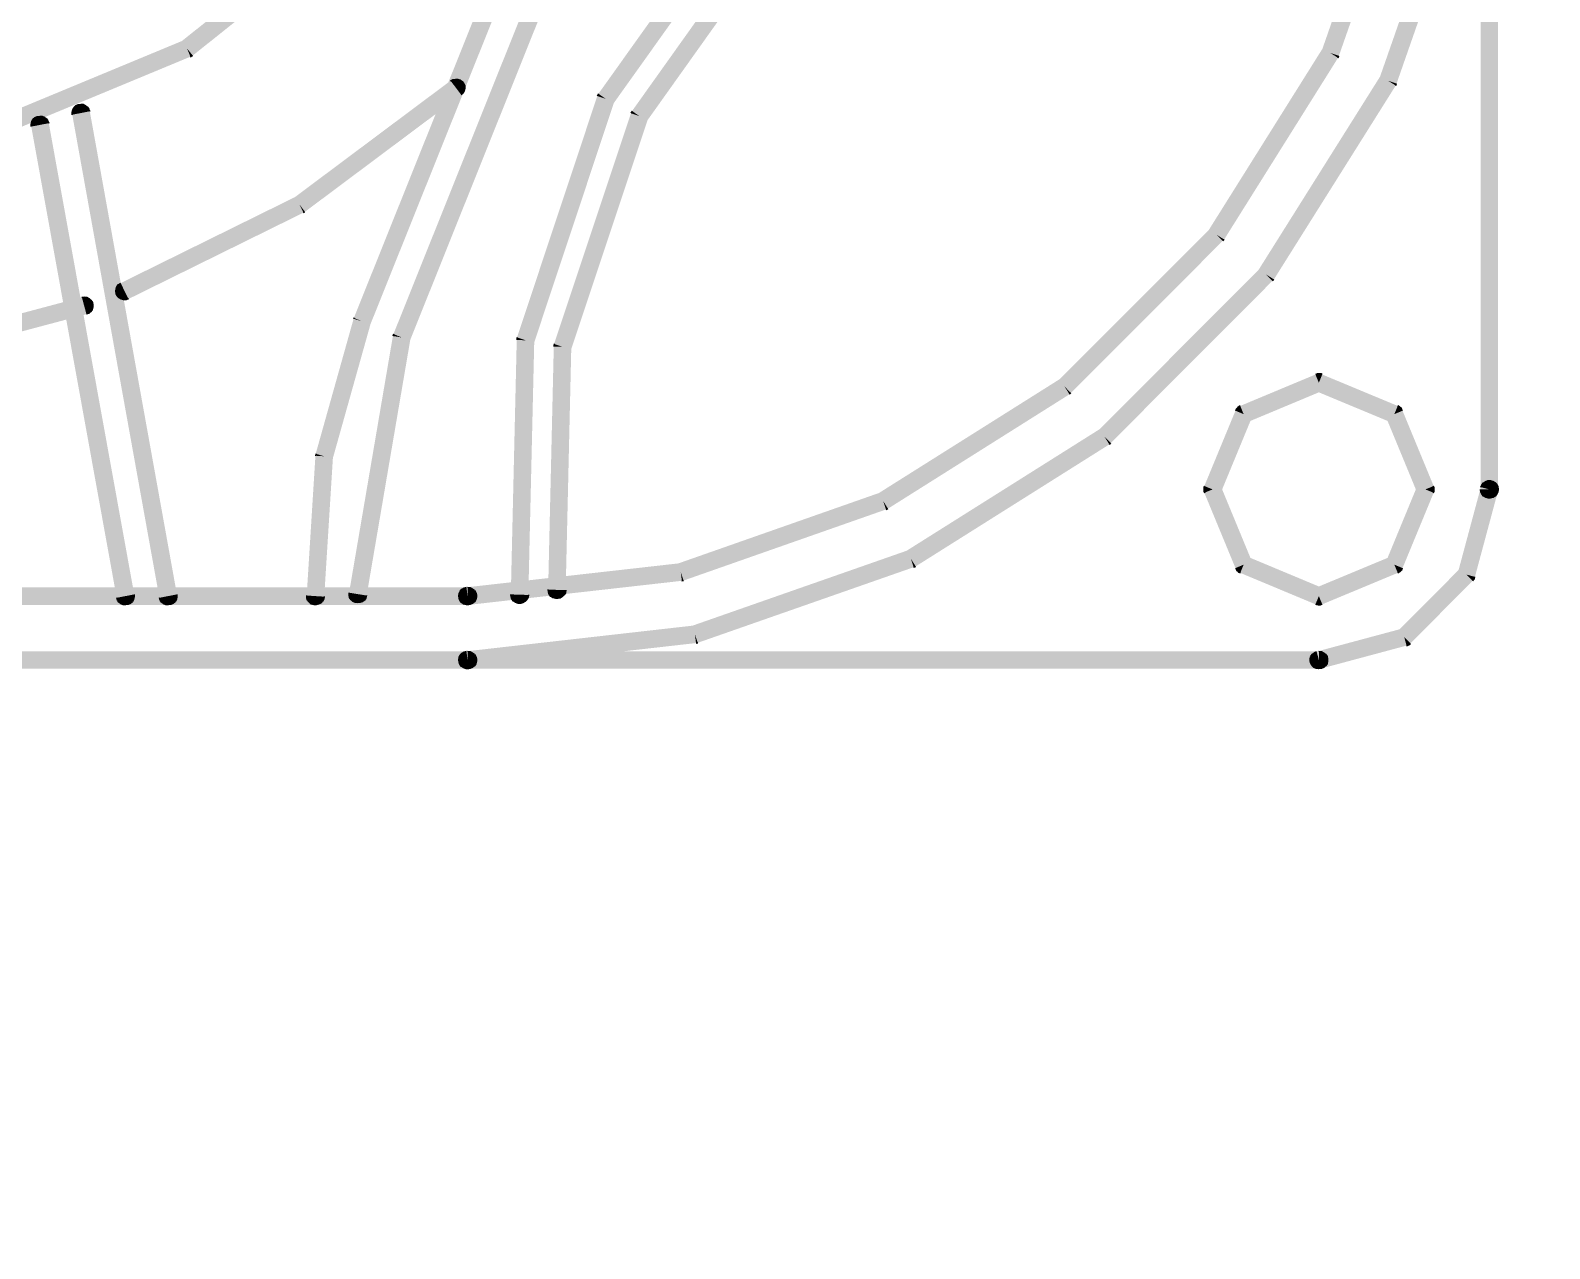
# Model space of a CAD drawing. Header units: millimetres. Extents: x -27384 to -11847, y 105622 to 113060.
# Drawn here: x -20699.9 to -20628.7, y 111300.1 to 111357.2 of the extents above; entities that cross this region are included whole.
import ezdxf

# ---------------------------------------------------------------- set-up
doc = ezdxf.new("R2010")
doc.units = ezdxf.units.MM
doc.linetypes.add('DASHDOT', pattern=[25.4, 12.7, -6.35, 0, -6.35])
doc.linetypes.add('HIDDEN', pattern=[9.524999999999999, 6.35, -3.175])
doc.layers.get('0').update_dxf_attribs({"color": 1, "linetype": 'DASHDOT'})
for name, color, linetype in [('01粗实线', 7, 'Continuous'), ('1', 4, 'Continuous'), ('3', 6, 'HIDDEN')]:
    doc.layers.add(name, color=color, linetype=linetype)

# ---------------------------------------------------------------- blocks, each defined once
blk = doc.blocks.new('G$CBD4B754B')
at = {"transparency": 33554559}
for points in [[(82.19013546431597, 94.02956349017586), (81.77927816365263, 94.02956349017586), (81.3684208629893, 94.02956349017586), (81.3684208629893, -125.9094535041359), (81.77927816365263, -125.9094535041359), (82.19013546431597, -125.9094535041359)], [(47.32878364822318, -73.2574679131958), (46.94429152193334, -73.09854450099647), (46.55979939564713, -72.93888872284242), (28.54579400457442, -117.8666105881402), (28.93028613086062, -118.0262663662943), (29.31404589119484, -118.1851897784936)], [(49.18386661182012, -73.98763677016632), (48.80010685148591, -73.82871335796699), (48.41561472519606, -73.66905757981294), (30.40160933412699, -118.6231446194843), (30.78536909445756, -118.7820680316836), (31.16986122074741, -118.9417238098376)], [(73.93197695759955, -105.3109286584513), (74.3296516710725, -105.4434868962771), (74.72732638454909, -105.5760451341021), (78.05446491736438, -96.05968191697775), (77.6567902038878, -95.92712367915283), (77.2591154904112, -95.7945654413279)], [(76.63587206284865, -106.6116105942383), (77.03354677632524, -106.7441688320632), (77.43122148979819, -106.8767270698891), (80.97074614951634, -96.73712042520037), (80.57307143603975, -96.60382982142073), (80.17539672256316, -96.4712715835949)], [(20.45974149724134, -104.8993389918342), (20.72485797289119, -105.2311007693743), (20.98997444854467, -105.5628625469144), (29.92410673157428, -98.43547707446214), (29.65899025592444, -98.10371529692202), (29.39387378027095, -97.7719535193819)], [(47.62026529824652, -98.13008047129642), (47.27532093352056, -97.89132917002007), (46.93110893474659, -97.65257786874372), (40.01171539346979, -107.3549620383956), (40.35592739224012, -107.5937133396719), (40.70087175696608, -107.8324646409483)], [(48.89238496179678, -99.35166688396112), (48.54817296302281, -99.11291558268476), (48.20322859829685, -98.8734319154537), (41.58849929422649, -108.1642264184884), (41.93344365895609, -108.4029777197647), (42.27838802368206, -108.6424613869949)], [(10.01473824938876, -109.226157052999), (10.17366166158899, -109.6113815452418), (10.33258507378559, -109.9958736715298), (20.88378138509142, -105.6163252616179), (20.72485797289119, -105.2311007693743), (20.56593456069459, -104.8466086430863)], [(68.62964744459532, -113.7389960666906), (68.98777439650803, -113.9645647807802), (69.34590134842074, -114.1901334948689), (74.68777862298884, -105.6690556103658), (74.3296516710725, -105.4434868962771), (73.97152471915979, -105.2179181821875)], [(25.74888842305882, -112.2259280040025), (26.00082231152192, -112.5576897815426), (26.25202383403303, -112.8894515590828), (33.58227467597317, -107.4076923871435), (33.3310731534657, -107.0759306096033), (33.0791392650026, -106.7441688320632)], [(33.3310731534657, -107.0759306096033), (33.0791392650026, -106.7441688320632), (33.18459996249658, -106.6782558961286), (33.30397561313657, -106.6643409429862), (33.42335126377293, -106.6643409429862), (33.52954432722618, -106.7046210705021), (33.62255480348904, -106.7844489595791), (33.70165032660952, -106.8767270698891), (33.7419304541254, -106.9829201333396), (33.7419304541254, -107.1022957839778), (33.71483291379991, -107.2224038005706), (33.66210256504928, -107.3285968640221), (33.58227467597317, -107.4076923871435)], [(70.96296537669696, -115.610191081294), (71.32035996265768, -115.8357597953827), (71.67848691457039, -116.0613285094723), (77.39167372823795, -106.9697375461528), (77.03354677632524, -106.7441688320632), (76.67615219036452, -106.5186001179745)], [(40.75360210571671, -107.7262715774968), (40.35592739224012, -107.5937133396719), (39.95825267876353, -107.461155101847), (36.19389167091504, -118.7820680316836), (36.59156638438799, -118.9153586354632), (36.98924109786458, -119.0479168732882)], [(40.35592739224012, -107.5937133396719), (40.01171539346979, -107.3549620383956), (39.98461785314066, -107.4076923871435), (39.95825267876353, -107.461155101847)], [(15.75429023742981, -108.2572368947522), (15.34343293676648, -108.3370647838292), (15.34343293676648, -108.217689133191), (15.36979811113997, -108.0983134825528), (15.42252845988696, -107.9921204191023), (15.51553893615346, -107.9122925300253), (15.62173199960307, -107.8588298153218), (15.74110765024307, -107.845647228135), (15.86048330087942, -107.845647228135), (15.96594399837704, -107.8991099428376), (16.0589544746399, -107.9789378319147), (16.12559977652927, -108.0712159422246), (16.16514753808951, -108.1774090056751)], [(19.42564076901544, -130.9935379625995), (19.83649806967878, -130.9137100735225), (20.24735537034212, -130.8338821844454), (16.16514753808951, -108.1774090056751), (15.75429023742981, -108.2572368947522), (15.34343293676648, -108.3370647838292)], [(41.93344365895609, -108.4029777197647), (41.58849929422649, -108.1642264184884), (41.562134119853, -108.217689133191), (41.5357689454795, -108.2704194819389)], [(13.83182960598788, -108.8145673863819), (13.42097230532454, -108.8943952754589), (13.42097230532454, -108.7750196248207), (13.44733747969804, -108.6556439741826), (13.50080019440065, -108.5494509107311), (13.59381067066715, -108.4696230216541), (13.69927136816113, -108.4168926729062), (13.81864701880113, -108.4029777197647), (13.93802266943749, -108.4029777197647), (14.04421573289073, -108.4564404344674), (14.1372262091536, -108.5362683235444), (14.20313914508733, -108.6292787998082), (14.24268690665122, -108.7354718632596)], [(17.42408461445302, -130.9935379625995), (17.83494191511636, -130.9137100735225), (18.24579921577606, -130.8338821844454), (14.24268690665122, -108.7354718632596), (13.83182960598788, -108.8145673863819), (13.42097230532454, -108.8943952754589)], [(42.33111837242905, -108.5362683235444), (41.93344365895609, -108.4029777197647), (41.5357689454795, -108.2704194819389), (37.93033134982761, -119.0874646348493), (38.3280060633042, -119.2207552386299), (38.72568077677715, -119.3533134764548)], [(17.61010556697875, -116.2341668748131), (17.79539415355248, -116.6054764139144), (17.98068274012621, -116.9775183189704), (26.18611089809565, -112.9289993206439), (26.00082231152192, -112.5576897815426), (25.81480135899619, -112.1856478764867)], [(61.57769566548814, -120.7997362372535), (61.86990968146711, -121.0919502532324), (62.16139133149409, -121.3841642692114), (69.27925604653137, -114.2567787967591), (68.98777439650803, -113.9645647807802), (68.69629274648469, -113.6723507648012)], [(63.44669358222745, -123.1491662203634), (63.73890759820642, -123.4413802363424), (64.03038924822977, -123.7328618863667), (71.61257397863665, -116.1279738113617), (71.32035996265768, -115.8357597953827), (71.02887831263433, -115.5442781453585)], [(17.79539415355248, -116.6054764139144), (17.98068274012621, -116.9775183189704), (17.86203945544185, -117.0170660805315), (17.74266380480549, -117.0170660805315), (17.63647074135588, -116.9907009061571), (17.53027767790263, -116.9240556042678), (17.45044978882652, -116.8449600811455), (17.39771944007953, -116.738767017694), (17.38453685289278, -116.6186590011012), (17.39771944007953, -116.499283350463), (17.43726720163977, -116.3930902870125), (17.51709509071588, -116.3008121767034), (17.61010556697875, -116.2341668748131)], [(9.563600821209548, -118.556499317594), (9.669793884662795, -118.9549063970244), (9.775986948112404, -119.3533134764548), (16.00622412589291, -117.6937722227985), (15.90003106243967, -117.2960975093238), (15.79383799899006, -116.8976904298934)], [(15.90003106243967, -117.2960975093238), (15.79383799899006, -116.8976904298934), (15.91321364962641, -116.8845078427066), (16.03258930026641, -116.8976904298934), (16.13878236371602, -116.951153144596), (16.21787788684014, -117.0302486677183), (16.28452318872951, -117.1364417311697), (16.310888363103, -117.2426347946202), (16.310888363103, -117.3620104452584), (16.27134060154276, -117.4813860958966), (16.20469529965339, -117.5743965721613), (16.1116848233869, -117.6542244612383), (16.00622412589291, -117.6937722227985)], [(29.32796084433721, -118.1456420169325), (28.93028613086062, -118.0262663662943), (28.53261141738767, -117.9061583497014), (26.75589161095922, -124.2374620292485), (27.15356632443218, -124.3568376798867), (27.55124103790877, -124.4762133305239)], [(31.19695876107653, -118.8487133335739), (30.78536909445756, -118.7820680316836), (30.37451179379786, -118.716155095748), (28.32022529048481, -130.7540542953684), (28.73108259114815, -130.8206995972587), (29.14193989180785, -130.887344899148)], [(37.00242368505133, -118.9285412226509), (36.59156638438799, -118.9153586354632), (36.18070908372829, -118.9021760482765), (35.90241002088806, -130.8338821844454), (36.31326732155139, -130.8470647716322), (36.72412462221473, -130.8602473588198)], [(36.59156638438799, -118.9153586354632), (36.19389167091504, -118.7820680316836), (36.18070908372829, -118.8355307463862), (36.18070908372829, -118.9021760482765)], [(38.7388633639639, -119.2339378258166), (38.3280060633042, -119.2207552386299), (37.91714876264086, -119.2068402854875), (37.65203228699102, -130.6083134703567), (38.06288958765072, -130.6214960575435), (38.47374688831405, -130.6346786447302)], [(38.3280060633042, -119.2207552386299), (37.93033134982761, -119.0874646348493), (37.91714876264086, -119.1409273495528), (37.91714876264086, -119.2068402854875)], [(53.13424857219798, -126.0954744566643), (53.35981728628758, -126.4543337745336), (53.58465363442156, -126.8124607264472), (62.09474602960108, -121.450077205147), (61.86990968146711, -121.0919502532324), (61.6443409673775, -120.7338233013179)], [(73.94515954478629, -121.2911537929476), (73.78623613258605, -120.9059293007049), (73.62731272038582, -120.521437174416), (70.10097064785805, -121.994225109589), (70.25989406005465, -122.3794496018318), (70.41954983821051, -122.7639417281207)], [(73.78623613258605, -120.9059293007049), (73.94515954478629, -120.521437174416), (73.89242919603566, -120.4943396340877), (73.8257838941463, -120.4943396340877), (73.7730535453993, -120.4943396340877), (73.70640824350994, -120.4943396340877), (73.62731272038582, -120.521437174416)], [(77.16610501414834, -122.7639417281207), (77.32502842634858, -122.3794496018318), (77.48468420450081, -121.994225109589), (73.94515954478629, -120.521437174416), (73.78623613258605, -120.9059293007049), (73.62731272038582, -121.2911537929476)], [(70.64438618634449, -122.5383730140311), (70.25989406005465, -122.3794496018318), (69.87613429972407, -122.2197938236777), (68.41799368364809, -125.7505300919365), (68.8024858099343, -125.9094535041359), (69.18624557026851, -126.0691092822899)], [(70.25989406005465, -122.3794496018318), (70.10097064785805, -121.994225109589), (70.04824029910742, -122.0205902839634), (69.9947775844048, -122.0608704114793), (69.95522982284456, -122.1004181730405), (69.91568206128431, -122.1406983005563), (69.87613429972407, -122.2197938236777)], [(78.39867691613472, -126.0691092822899), (78.78316904242456, -125.9094535041359), (79.16766116871077, -125.7505300919365), (77.70952055263479, -122.2197938236777), (77.32502842634858, -122.3794496018318), (76.94126866601437, -122.5383730140311)], [(77.32502842634858, -122.3794496018318), (77.70952055263479, -122.2197938236777), (77.68315537826129, -122.1670634749298), (77.6567902038878, -122.1136007602272), (77.6040598551408, -122.074052998666), (77.56377972762493, -122.0345052371049), (77.48468420450081, -121.994225109589)], [(54.43346577607372, -128.8030313916888), (54.65830212421133, -129.1618907095572), (54.8838708382973, -129.5200176614717), (63.9637439463404, -123.7995071882569), (63.73890759820642, -123.4413802363424), (63.51333888411682, -123.0825209184732)], [(27.56442362509551, -124.3832028542602), (27.15356632443218, -124.3568376798867), (26.74270902376884, -124.3304725055123), (26.33185172310914, -130.887344899148), (26.74270902376884, -130.9137100735225), (27.15356632443218, -130.9400752478969)], [(43.73652863975803, -129.3874594236468), (43.86908687758478, -129.7851341371224), (44.00164511540788, -130.1835412165519), (53.49237552411432, -126.8520084880083), (53.35981728628758, -126.4543337745336), (53.22725904846084, -126.0559266951032)], [(68.8024858099343, -125.9094535041359), (68.41799368364809, -125.7505300919365), (68.39089614331897, -125.8032604406853), (68.39089614331897, -125.8699057425747), (68.39089614331897, -125.9233684572782), (68.39089614331897, -125.9892813932129), (68.41799368364809, -126.0691092822899)], [(69.18624557026851, -125.7505300919365), (68.8024858099343, -125.9094535041359), (68.41799368364809, -126.0691092822899), (69.87613429972407, -129.5998455505487), (70.25989406005465, -129.4401897723947), (70.64438618634449, -129.2812663601953)], [(76.94126866601437, -129.2812663601953), (77.32502842634858, -129.4401897723947), (77.70952055263479, -129.5998455505487), (79.16766116871077, -126.0691092822899), (78.78316904242456, -125.9094535041359), (78.39867691613472, -125.7505300919365)], [(78.78316904242456, -125.9094535041359), (79.16766116871077, -126.0691092822899), (79.1940263430879, -126.0156465675873), (79.1940263430879, -125.9497336316517), (79.1940263430879, -125.8962709169491), (79.1940263430879, -125.8303579810135), (79.16766116871077, -125.7505300919365)], [(80.3079549603899, -129.7983167243092), (80.7056296738665, -129.9045097877597), (81.10330438733945, -130.0107028512111), (82.17695287712922, -126.0156465675873), (81.77927816365263, -125.9094535041359), (81.38160345017968, -125.8032604406853)], [(81.77927816365263, -125.9094535041359), (82.19013546431597, -125.9094535041359), (82.17695287712922, -126.0295615207287), (82.1234901624266, -126.1357545841802), (82.05757722648923, -126.2280326944892), (81.95138416303962, -126.2946779963795), (81.83200851239963, -126.321043170753), (81.72581544895002, -126.321043170753), (81.60717216426565, -126.2946779963795), (81.50097910081604, -126.2280326944892), (81.43433379892667, -126.1357545841802), (81.38160345017968, -126.0295615207287), (81.3684208629893, -125.9094535041359)], [(81.77927816365263, -125.9094535041359), (81.38160345017968, -125.8032604406853), (81.42115121173993, -125.6970673772339), (81.50097910081604, -125.6047892669249), (81.59325721112691, -125.5381439650346), (81.71263286176327, -125.4985962034734), (81.83200851239963, -125.4985962034734), (81.93820157585287, -125.5249613778478), (82.04439463930248, -125.5916066797381), (82.1234901624266, -125.6707022028595), (82.17695287712922, -125.7768952663109), (82.19013546431597, -125.8962709169491), (82.17695287712922, -126.0156465675873)], [(44.39931982888447, -132.3074024855732), (44.53187806670758, -132.705077199048), (44.66443630453432, -133.1034842784784), (54.79086036203444, -129.5595654230328), (54.65830212421133, -129.1618907095572), (54.52574388638459, -128.7634836301277)], [(33.82102597724952, -130.5021204069053), (33.87448869195214, -130.9137100735225), (33.92721904069913, -131.3252997401396), (43.92181722633177, -130.1967238037387), (43.86908687758478, -129.7851341371224), (43.81562416287852, -129.37427683646)], [(70.25989406005465, -129.4401897723947), (69.87613429972407, -129.5998455505487), (69.90249947409757, -129.6525758992966), (69.92886464847106, -129.7060386140001), (69.98159499721805, -129.7455863755613), (70.02187512473392, -129.7851341371224), (70.10097064785805, -129.8254142646383)], [(70.41954983821051, -129.0556976461066), (70.25989406005465, -129.4401897723947), (70.10097064785805, -129.8254142646383), (73.62731272038582, -131.2982021998105), (73.78623613258605, -130.9137100735225), (73.94515954478629, -130.5284855812797)], [(73.62731272038582, -130.5284855812797), (73.78623613258605, -130.9137100735225), (73.94515954478629, -131.2982021998105), (77.48468420450081, -129.8254142646383), (77.32502842634858, -129.4401897723947), (77.16610501414834, -129.0556976461066)], [(77.32502842634858, -129.4401897723947), (77.48468420450081, -129.8254142646383), (77.53741455325144, -129.7983167243092), (77.59014490199843, -129.758768962748), (77.6304250295143, -129.7192212011869), (77.66997279107454, -129.678941073671), (77.70952055263479, -129.5998455505487)], [(77.49786679168756, -132.5461537868496), (77.78934844171454, -132.8383678028285), (78.08083009173788, -133.1298494528528), (80.99711132388984, -130.1967238037387), (80.7056296738665, -129.9045097877597), (80.41414802383952, -129.6130281377355)], [(80.7056296738665, -129.9045097877597), (80.99711132388984, -130.1967238037387), (81.03665908545008, -130.1571760421784), (81.07693921296595, -130.1037133274749), (81.10330438733945, -130.0107028512111)], [(-33.97994938944976, -130.5021204069053), (-33.97994938944976, -130.9137100735225), (-33.97994938944976, -131.3252997401396), (33.87448869195214, -131.3252997401396), (33.87448869195214, -130.9137100735225), (33.87448869195214, -130.5021204069053)], [(17.83494191511636, -130.9137100735225), (18.24579921577606, -130.8338821844454), (18.24579921577606, -130.9532578350836), (18.21943404140256, -131.0726334857218), (18.16670369265557, -131.1788265491723), (18.07369321638907, -131.2586544382493), (17.96750015293946, -131.3113847869981), (17.84812450230311, -131.3252997401396), (17.72948121761874, -131.3252997401396), (17.62328815416549, -131.271837025437), (17.53027767790263, -131.19200913636), (17.46436474196889, -131.0989986600953), (17.42408461445302, -130.9935379625995)], [(19.83649806967878, -130.9137100735225), (20.24735537034212, -130.8338821844454), (20.24735537034212, -130.9532578350836), (20.22099019596499, -131.0726334857218), (20.168259847218, -131.1788265491723), (20.07524937095513, -131.2586544382493), (19.96905630750189, -131.3113847869981), (19.84968065686553, -131.3252997401396), (19.73103737218116, -131.3252997401396), (19.62484430873155, -131.271837025437), (19.53183383246505, -131.19200913636), (19.46592089653132, -131.0989986600953), (19.42564076901544, -130.9935379625995)], [(26.74270902376884, -130.9137100735225), (27.15356632443218, -130.9400752478969), (27.14038373724543, -131.059450898535), (27.07447080131169, -131.1656439619856), (26.99464291223558, -131.2454718510626), (26.88844984878233, -131.2982021998105), (26.78225678533272, -131.3252997401396), (26.66361350064835, -131.3252997401396), (26.544237850012, -131.2850196126237), (26.4512273737455, -131.2051917235467), (26.37139948466938, -131.1129136132377), (26.33185172310914, -131.0067205497862), (26.33185172310914, -130.887344899148)], [(28.73108259114815, -130.8206995972587), (29.14193989180785, -130.887344899148), (29.10239213024761, -131.0067205497862), (29.03574682835824, -131.0989986600953), (28.94346871805101, -131.1788265491723), (28.83727565459776, -131.2191066766882), (28.7179000039614, -131.2322892638758), (28.59852435332141, -131.2191066766882), (28.4923312898718, -131.1656439619856), (28.41323576674768, -131.0858160729085), (28.34659046485831, -130.979623009458), (28.32022529048481, -130.8734299460066), (28.32022529048481, -130.7540542953684)], [(33.87448869195214, -130.9137100735225), (33.92721904069913, -131.3252997401396), (33.80784339006277, -131.3252997401396), (33.68846773942278, -131.2850196126237), (33.59618962911554, -131.2191066766882), (33.51636174003943, -131.1260962004244), (33.47681397847555, -131.0199031369739), (33.4636313912888, -130.9005274863357), (33.47681397847555, -130.7811518356975), (33.52954432722618, -130.6749587722461), (33.60937221630229, -130.5951308831691), (33.71483291379991, -130.5284855812797), (33.82102597724952, -130.5021204069053)], [(33.87448869195214, -130.9137100735225), (33.87448869195214, -130.5021204069053), (33.99386434258849, -130.5153029940921), (34.09932504008611, -130.5687657087956), (34.19233551634898, -130.6346786447302), (34.25898081824198, -130.7408717081817), (34.28534599261548, -130.8602473588198), (34.28534599261548, -130.9664404222704), (34.25898081824198, -131.0858160729085), (34.19233551634898, -131.19200913636), (34.09932504008611, -131.2586544382493), (33.99386434258849, -131.3113847869981), (33.87448869195214, -131.3252997401396)], [(36.31326732155139, -130.8470647716322), (36.72412462221473, -130.8602473588198), (36.71094203502798, -130.979623009458), (36.65747932032536, -131.0858160729085), (36.57838379720124, -131.1656439619856), (36.47219073375163, -131.2322892638758), (36.36599767030202, -131.2586544382493), (36.24662201966203, -131.2586544382493), (36.12797873497766, -131.2191066766882), (36.0349682587148, -131.1524613747988), (35.95514036963868, -131.059450898535), (35.91559260807844, -130.9532578350836), (35.90241002088806, -130.8338821844454)], [(38.06288958765072, -130.6214960575435), (38.47374688831405, -130.6346786447302), (38.46056430112731, -130.7540542953684), (38.40783395238032, -130.8602473588198), (38.3280060633042, -130.9400752478969), (38.22181299985095, -131.0067205497862), (38.11561993640134, -131.0330857241606), (37.99697665171698, -131.0330857241606), (37.87760100108062, -130.9935379625995), (37.78459052481412, -130.9268926607092), (37.70476263573801, -130.8338821844454), (37.66521487417776, -130.727689120994), (37.65203228699102, -130.6083134703567)], [(73.78623613258605, -130.9137100735225), (73.62731272038582, -131.2982021998105), (73.68004306913645, -131.3113847869981), (73.74668837102581, -131.3252997401396), (73.7994187197728, -131.3252997401396), (73.86533165570654, -131.3252997401396), (73.94515954478629, -131.2982021998105)], [(33.82102597724952, -133.5018913579088), (33.87448869195214, -133.9134810245259), (33.92721904069913, -134.3243383251884), (44.58460841545821, -133.116666865666), (44.53187806670758, -132.705077199048), (44.47841535200496, -132.2942198983865)], [(73.68004306913645, -133.5150739450955), (73.78623613258605, -133.9134810245259), (73.89242919603566, -134.3111557380016), (77.89554150516415, -133.2360425163033), (77.78934844171454, -132.8383678028285), (77.68315537826129, -132.4399607233981)], [(77.78934844171454, -132.8383678028285), (77.89554150516415, -133.2360425163033), (77.94827185391114, -133.2228599291166), (78.00100220266177, -133.1964947547431), (78.08083009173788, -133.1298494528528)], [(-33.97994938944976, -133.5018913579088), (-33.97994938944976, -133.9134810245259), (-33.97994938944976, -134.3243383251884), (33.87448869195214, -134.3243383251884), (33.87448869195214, -133.9134810245259), (33.87448869195214, -133.5018913579088)], [(33.87448869195214, -134.3243383251884), (33.87448869195214, -133.9134810245259), (33.87448869195214, -133.5018913579088), (-0.0465052381332498, -133.5018913579088), (-0.0465052381332498, -133.9134810245259), (-0.0465052381332498, -134.3243383251884)], [(33.87448869195214, -133.9134810245259), (33.92721904069913, -134.3243383251884), (33.80784339006277, -134.3243383251884), (33.68846773942278, -134.2847905636272), (33.59618962911554, -134.2181452617369), (33.51636174003943, -134.1251347854732), (33.47681397847555, -134.0189417220217), (33.4636313912888, -133.8995660713845), (33.47681397847555, -133.7801904207463), (33.52954432722618, -133.6739973572949), (33.60937221630229, -133.5949018341726), (33.71483291379991, -133.5282565322832), (33.82102597724952, -133.5018913579088)], [(33.87448869195214, -133.9134810245259), (33.87448869195214, -133.5018913579088), (33.99386434258849, -133.5150739450955), (34.09932504008611, -133.5678042938443), (34.19233551634898, -133.6344495957337), (34.25898081824198, -133.7406426591851), (34.28534599261548, -133.8600183098233), (34.28534599261548, -133.9662113732738), (34.25898081824198, -134.085587023912), (34.19233551634898, -134.1917800873634), (34.09932504008611, -134.2584253892528), (33.99386434258849, -134.3111557380016), (33.87448869195214, -134.3243383251884)], [(33.87448869195214, -133.9134810245259), (33.87448869195214, -133.5018913579088), (33.99386434258849, -133.5150739450955), (34.09932504008611, -133.5678042938443), (34.19233551634898, -133.6344495957337), (34.25898081824198, -133.7406426591851), (34.28534599261548, -133.8600183098233), (34.28534599261548, -133.9662113732738), (34.25898081824198, -134.085587023912), (34.19233551634898, -134.1917800873634), (34.09932504008611, -134.2584253892528), (33.99386434258849, -134.3111557380016), (33.87448869195214, -134.3243383251884)], [(73.78623613258605, -133.9134810245259), (73.89242919603566, -134.3111557380016), (73.7730535453993, -134.3243383251884), (73.65367789475931, -134.3111557380016), (73.5474848313097, -134.2584253892528), (73.46765694223359, -134.1785975001758), (73.40174400629621, -134.0724044367253), (73.37537883192272, -133.9662113732738), (73.37537883192272, -133.8468357226357), (73.41492659348296, -133.7274600719975), (73.48157189537596, -133.6344495957337), (73.5738500056832, -133.5546217066567), (73.68004306913645, -133.5150739450955)], [(73.78623613258605, -133.9134810245259), (73.78623613258605, -133.5018913579088), (73.90561178322241, -133.5150739450955), (74.01180484667566, -133.5678042938443), (74.1040829569829, -133.6344495957337), (74.1707282588759, -133.7406426591851), (74.19709343324939, -133.8600183098233), (74.19709343324939, -133.9662113732738), (74.1707282588759, -134.085587023912), (74.1040829569829, -134.1917800873634), (74.01180484667566, -134.2584253892528), (73.90561178322241, -134.3111557380016), (73.78623613258605, -134.3243383251884)]]:
    blk.add_hatch(color=7, dxfattribs=at).paths.add_polyline_path(points, flags=16)
blk.add_hatch(color=7, dxfattribs=at).paths.add_polyline_path([(-57.93823016303577, -133.5018913579088), (-57.93823016303577, -133.9134810245259), (-57.92963642417453, -134.3243383251884), (73.78623613258605, -134.3243383251884), (73.78623613258605, -133.9134810245259), (73.78623613258605, -133.5018913579088)], flags=17)
for p, q in [((20.88378138509142, -105.6163252616179), (20.98997444854467, -105.5628625469144)), ((74.68777862298884, -105.6690556103658), (74.72732638454909, -105.5760451341021)), ((77.39167372823795, -106.9697375461528), (77.43122148979819, -106.8767270698891)), ((26.18611089809565, -112.9289993206439), (26.25202383403303, -112.8894515590828)), ((69.27925604653137, -114.2567787967591), (69.34590134842074, -114.1901334948689)), ((71.61257397863665, -116.1279738113617), (71.67848691457039, -116.0613285094723)), ((28.54579400457442, -117.8666105881402), (28.53261141738767, -117.9061583497014)), ((30.40160933412699, -118.6231446194843), (30.37451179379786, -118.716155095748)), ((62.09474602960108, -121.450077205147), (62.16139133149409, -121.3841642692114)), ((63.9637439463404, -123.7995071882569), (64.03038924822977, -123.7328618863667)), ((26.75589161095922, -124.2374620292485), (26.74270902376884, -124.3304725055123)), ((53.49237552411432, -126.8520084880083), (53.58465363442156, -126.8124607264472)), ((54.79086036203444, -129.5595654230328), (54.8838708382973, -129.5200176614717)), ((43.92181722633177, -130.1967238037387), (44.00164511540788, -130.1835412165519)), ((44.58460841545821, -133.116666865666), (44.66443630453432, -133.1034842784784))]:
    blk.add_line(p, q)
for points in [[(33.0791392650026, -106.7441688320632), (33.18459996249658, -106.6782558961286), (33.30397561313657, -106.6643409429862), (33.42335126377293, -106.6643409429862), (33.52954432722618, -106.7046210705021), (33.62255480348904, -106.7844489595791), (33.70165032660952, -106.8767270698891), (33.7419304541254, -106.9829201333396), (33.7419304541254, -107.1022957839778), (33.71483291379991, -107.2224038005706), (33.66210256504928, -107.3285968640221), (33.58227467597317, -107.4076923871435)], [(40.01171539346979, -107.3549620383956), (39.98461785314066, -107.4076923871435), (39.95825267876353, -107.461155101847)], [(15.34343293676648, -108.3370647838292), (15.34343293676648, -108.217689133191), (15.36979811113997, -108.0983134825528), (15.42252845988696, -107.9921204191023), (15.51553893615346, -107.9122925300253), (15.62173199960307, -107.8588298153218), (15.74110765024307, -107.845647228135), (15.86048330087942, -107.845647228135), (15.96594399837704, -107.8991099428376), (16.0589544746399, -107.9789378319147), (16.12559977652927, -108.0712159422246), (16.16514753808951, -108.1774090056751)], [(41.58849929422649, -108.1642264184884), (41.562134119853, -108.217689133191), (41.5357689454795, -108.2704194819389)], [(13.42097230532454, -108.8943952754589), (13.42097230532454, -108.7750196248207), (13.44733747969804, -108.6556439741826), (13.50080019440065, -108.5494509107311), (13.59381067066715, -108.4696230216541), (13.69927136816113, -108.4168926729062), (13.81864701880113, -108.4029777197647), (13.93802266943749, -108.4029777197647), (14.04421573289073, -108.4564404344674), (14.1372262091536, -108.5362683235444), (14.20313914508733, -108.6292787998082), (14.24268690665122, -108.7354718632596)], [(17.98068274012621, -116.9775183189704), (17.86203945544185, -117.0170660805315), (17.74266380480549, -117.0170660805315), (17.63647074135588, -116.9907009061571), (17.53027767790263, -116.9240556042678), (17.45044978882652, -116.8449600811455), (17.39771944007953, -116.738767017694), (17.38453685289278, -116.6186590011012), (17.39771944007953, -116.499283350463), (17.43726720163977, -116.3930902870125), (17.51709509071588, -116.3008121767034), (17.61010556697875, -116.2341668748131)], [(15.79383799899006, -116.8976904298934), (15.91321364962641, -116.8845078427066), (16.03258930026641, -116.8976904298934), (16.13878236371602, -116.951153144596), (16.21787788684014, -117.0302486677183), (16.28452318872951, -117.1364417311697), (16.310888363103, -117.2426347946202), (16.310888363103, -117.3620104452584), (16.27134060154276, -117.4813860958966), (16.20469529965339, -117.5743965721613), (16.1116848233869, -117.6542244612383), (16.00622412589291, -117.6937722227985)], [(36.19389167091504, -118.7820680316836), (36.18070908372829, -118.8355307463862), (36.18070908372829, -118.9021760482765)], [(37.93033134982761, -119.0874646348493), (37.91714876264086, -119.1409273495528), (37.91714876264086, -119.2068402854875)], [(73.94515954478629, -120.521437174416), (73.89242919603566, -120.4943396340877), (73.8257838941463, -120.4943396340877), (73.7730535453993, -120.4943396340877), (73.70640824350994, -120.4943396340877), (73.62731272038582, -120.521437174416)], [(70.10097064785805, -121.994225109589), (70.04824029910742, -122.0205902839634), (69.9947775844048, -122.0608704114793), (69.95522982284456, -122.1004181730405), (69.91568206128431, -122.1406983005563), (69.87613429972407, -122.2197938236777)], [(77.70952055263479, -122.2197938236777), (77.68315537826129, -122.1670634749298), (77.6567902038878, -122.1136007602272), (77.6040598551408, -122.074052998666), (77.56377972762493, -122.0345052371049), (77.48468420450081, -121.994225109589)], [(68.41799368364809, -125.7505300919365), (68.39089614331897, -125.8032604406853), (68.39089614331897, -125.8699057425747), (68.39089614331897, -125.9233684572782), (68.39089614331897, -125.9892813932129), (68.41799368364809, -126.0691092822899)], [(79.16766116871077, -126.0691092822899), (79.1940263430879, -126.0156465675873), (79.1940263430879, -125.9497336316517), (79.1940263430879, -125.8962709169491), (79.1940263430879, -125.8303579810135), (79.16766116871077, -125.7505300919365)], [(82.19013546431597, -125.9094535041359), (82.17695287712922, -126.0295615207287), (82.1234901624266, -126.1357545841802), (82.05757722648923, -126.2280326944892), (81.95138416303962, -126.2946779963795), (81.83200851239963, -126.321043170753), (81.72581544895002, -126.321043170753), (81.60717216426565, -126.2946779963795), (81.50097910081604, -126.2280326944892), (81.43433379892667, -126.1357545841802), (81.38160345017968, -126.0295615207287), (81.3684208629893, -125.9094535041359)], [(81.38160345017968, -125.8032604406853), (81.42115121173993, -125.6970673772339), (81.50097910081604, -125.6047892669249), (81.59325721112691, -125.5381439650346), (81.71263286176327, -125.4985962034734), (81.83200851239963, -125.4985962034734), (81.93820157585287, -125.5249613778478), (82.04439463930248, -125.5916066797381), (82.1234901624266, -125.6707022028595), (82.17695287712922, -125.7768952663109), (82.19013546431597, -125.8962709169491), (82.17695287712922, -126.0156465675873)], [(69.87613429972407, -129.5998455505487), (69.90249947409757, -129.6525758992966), (69.92886464847106, -129.7060386140001), (69.98159499721805, -129.7455863755613), (70.02187512473392, -129.7851341371224), (70.10097064785805, -129.8254142646383)], [(77.48468420450081, -129.8254142646383), (77.53741455325144, -129.7983167243092), (77.59014490199843, -129.758768962748), (77.6304250295143, -129.7192212011869), (77.66997279107454, -129.678941073671), (77.70952055263479, -129.5998455505487)], [(80.99711132388984, -130.1967238037387), (81.03665908545008, -130.1571760421784), (81.07693921296595, -130.1037133274749), (81.10330438733945, -130.0107028512111)], [(18.24579921577606, -130.8338821844454), (18.24579921577606, -130.9532578350836), (18.21943404140256, -131.0726334857218), (18.16670369265557, -131.1788265491723), (18.07369321638907, -131.2586544382493), (17.96750015293946, -131.3113847869981), (17.84812450230311, -131.3252997401396), (17.72948121761874, -131.3252997401396), (17.62328815416549, -131.271837025437), (17.53027767790263, -131.19200913636), (17.46436474196889, -131.0989986600953), (17.42408461445302, -130.9935379625995)], [(20.24735537034212, -130.8338821844454), (20.24735537034212, -130.9532578350836), (20.22099019596499, -131.0726334857218), (20.168259847218, -131.1788265491723), (20.07524937095513, -131.2586544382493), (19.96905630750189, -131.3113847869981), (19.84968065686553, -131.3252997401396), (19.73103737218116, -131.3252997401396), (19.62484430873155, -131.271837025437), (19.53183383246505, -131.19200913636), (19.46592089653132, -131.0989986600953), (19.42564076901544, -130.9935379625995)], [(27.15356632443218, -130.9400752478969), (27.14038373724543, -131.059450898535), (27.07447080131169, -131.1656439619856), (26.99464291223558, -131.2454718510626), (26.88844984878233, -131.2982021998105), (26.78225678533272, -131.3252997401396), (26.66361350064835, -131.3252997401396), (26.544237850012, -131.2850196126237), (26.4512273737455, -131.2051917235467), (26.37139948466938, -131.1129136132377), (26.33185172310914, -131.0067205497862), (26.33185172310914, -130.887344899148)], [(29.14193989180785, -130.887344899148), (29.10239213024761, -131.0067205497862), (29.03574682835824, -131.0989986600953), (28.94346871805101, -131.1788265491723), (28.83727565459776, -131.2191066766882), (28.7179000039614, -131.2322892638758), (28.59852435332141, -131.2191066766882), (28.4923312898718, -131.1656439619856), (28.41323576674768, -131.0858160729085), (28.34659046485831, -130.979623009458), (28.32022529048481, -130.8734299460066), (28.32022529048481, -130.7540542953684)], [(33.92721904069913, -131.3252997401396), (33.80784339006277, -131.3252997401396), (33.68846773942278, -131.2850196126237), (33.59618962911554, -131.2191066766882), (33.51636174003943, -131.1260962004244), (33.47681397847555, -131.0199031369739), (33.4636313912888, -130.9005274863357), (33.47681397847555, -130.7811518356975), (33.52954432722618, -130.6749587722461), (33.60937221630229, -130.5951308831691), (33.71483291379991, -130.5284855812797), (33.82102597724952, -130.5021204069053)], [(33.87448869195214, -130.5021204069053), (33.99386434258849, -130.5153029940921), (34.09932504008611, -130.5687657087956), (34.19233551634898, -130.6346786447302), (34.25898081824198, -130.7408717081817), (34.28534599261548, -130.8602473588198), (34.28534599261548, -130.9664404222704), (34.25898081824198, -131.0858160729085), (34.19233551634898, -131.19200913636), (34.09932504008611, -131.2586544382493), (33.99386434258849, -131.3113847869981), (33.87448869195214, -131.3252997401396)], [(36.72412462221473, -130.8602473588198), (36.71094203502798, -130.979623009458), (36.65747932032536, -131.0858160729085), (36.57838379720124, -131.1656439619856), (36.47219073375163, -131.2322892638758), (36.36599767030202, -131.2586544382493), (36.24662201966203, -131.2586544382493), (36.12797873497766, -131.2191066766882), (36.0349682587148, -131.1524613747988), (35.95514036963868, -131.059450898535), (35.91559260807844, -130.9532578350836), (35.90241002088806, -130.8338821844454)], [(38.47374688831405, -130.6346786447302), (38.46056430112731, -130.7540542953684), (38.40783395238032, -130.8602473588198), (38.3280060633042, -130.9400752478969), (38.22181299985095, -131.0067205497862), (38.11561993640134, -131.0330857241606), (37.99697665171698, -131.0330857241606), (37.87760100108062, -130.9935379625995), (37.78459052481412, -130.9268926607092), (37.70476263573801, -130.8338821844454), (37.66521487417776, -130.727689120994), (37.65203228699102, -130.6083134703567)], [(73.62731272038582, -131.2982021998105), (73.68004306913645, -131.3113847869981), (73.74668837102581, -131.3252997401396), (73.7994187197728, -131.3252997401396), (73.86533165570654, -131.3252997401396), (73.94515954478629, -131.2982021998105)], [(77.89554150516415, -133.2360425163033), (77.94827185391114, -133.2228599291166), (78.00100220266177, -133.1964947547431), (78.08083009173788, -133.1298494528528)], [(33.92721904069913, -134.3243383251884), (33.80784339006277, -134.3243383251884), (33.68846773942278, -134.2847905636272), (33.59618962911554, -134.2181452617369), (33.51636174003943, -134.1251347854732), (33.47681397847555, -134.0189417220217), (33.4636313912888, -133.8995660713845), (33.47681397847555, -133.7801904207463), (33.52954432722618, -133.6739973572949), (33.60937221630229, -133.5949018341726), (33.71483291379991, -133.5282565322832), (33.82102597724952, -133.5018913579088)], [(33.87448869195214, -133.5018913579088), (33.99386434258849, -133.5150739450955), (34.09932504008611, -133.5678042938443), (34.19233551634898, -133.6344495957337), (34.25898081824198, -133.7406426591851), (34.28534599261548, -133.8600183098233), (34.28534599261548, -133.9662113732738), (34.25898081824198, -134.085587023912), (34.19233551634898, -134.1917800873634), (34.09932504008611, -134.2584253892528), (33.99386434258849, -134.3111557380016), (33.87448869195214, -134.3243383251884)], [(33.87448869195214, -133.5018913579088), (33.99386434258849, -133.5150739450955), (34.09932504008611, -133.5678042938443), (34.19233551634898, -133.6344495957337), (34.25898081824198, -133.7406426591851), (34.28534599261548, -133.8600183098233), (34.28534599261548, -133.9662113732738), (34.25898081824198, -134.085587023912), (34.19233551634898, -134.1917800873634), (34.09932504008611, -134.2584253892528), (33.99386434258849, -134.3111557380016), (33.87448869195214, -134.3243383251884)], [(73.89242919603566, -134.3111557380016), (73.7730535453993, -134.3243383251884), (73.65367789475931, -134.3111557380016), (73.5474848313097, -134.2584253892528), (73.46765694223359, -134.1785975001758), (73.40174400629621, -134.0724044367253), (73.37537883192272, -133.9662113732738), (73.37537883192272, -133.8468357226357), (73.41492659348296, -133.7274600719975), (73.48157189537596, -133.6344495957337), (73.5738500056832, -133.5546217066567), (73.68004306913645, -133.5150739450955)], [(73.78623613258605, -133.5018913579088), (73.90561178322241, -133.5150739450955), (74.01180484667566, -133.5678042938443), (74.1040829569829, -133.6344495957337), (74.1707282588759, -133.7406426591851), (74.19709343324939, -133.8600183098233), (74.19709343324939, -133.9662113732738), (74.1707282588759, -134.085587023912), (74.1040829569829, -134.1917800873634), (74.01180484667566, -134.2584253892528), (73.90561178322241, -134.3111557380016), (73.78623613258605, -134.3243383251884)]]:
    blk.add_lwpolyline(points)
for points in [[(20.72485797289119, -105.2311007693743), (20.88378138509142, -105.6163252616179), (20.98997444854467, -105.5628625469144)], [(74.3296516710725, -105.4434868962771), (74.68777862298884, -105.6690556103658), (74.72732638454909, -105.5760451341021)], [(77.03354677632524, -106.7441688320632), (77.39167372823795, -106.9697375461528), (77.43122148979819, -106.8767270698891)], [(26.00082231152192, -112.5576897815426), (26.18611089809565, -112.9289993206439), (26.25202383403303, -112.8894515590828)], [(68.98777439650803, -113.9645647807802), (69.27925604653137, -114.2567787967591), (69.34590134842074, -114.1901334948689)], [(71.32035996265768, -115.8357597953827), (71.61257397863665, -116.1279738113617), (71.67848691457039, -116.0613285094723)], [(28.93028613086062, -118.0262663662943), (28.54579400457442, -117.8666105881402), (28.53261141738767, -117.9061583497014)], [(30.78536909445756, -118.7820680316836), (30.40160933412699, -118.6231446194843), (30.37451179379786, -118.716155095748)], [(61.86990968146711, -121.0919502532324), (62.09474602960108, -121.450077205147), (62.16139133149409, -121.3841642692114)], [(63.73890759820642, -123.4413802363424), (63.9637439463404, -123.7995071882569), (64.03038924822977, -123.7328618863667)], [(27.15356632443218, -124.3568376798867), (26.75589161095922, -124.2374620292485), (26.74270902376884, -124.3304725055123)], [(53.35981728628758, -126.4543337745336), (53.49237552411432, -126.8520084880083), (53.58465363442156, -126.8124607264472)], [(54.65830212421133, -129.1618907095572), (54.79086036203444, -129.5595654230328), (54.8838708382973, -129.5200176614717)], [(43.86908687758478, -129.7851341371224), (43.92181722633177, -130.1967238037387), (44.00164511540788, -130.1835412165519)], [(44.53187806670758, -132.705077199048), (44.58460841545821, -133.116666865666), (44.66443630453432, -133.1034842784784)]]:
    blk.add_solid(points, dxfattribs=at)
blk = doc.blocks.new('G$C6C638B4C')
blk.add_lwpolyline([(-1.818989403545856e-11, -2.91038304567337e-11), (639.9999999999891, -2.91038304567337e-11), (640.0000000000036, -600.0000000000146), (-7.275957614183426e-12, -600.0000000000291)], close=True)
at = {"layer": '1'}
blk.add_lwpolyline([(-20.00000000001455, 19.99999999995634), (659.9999999999745, 19.9999999999709), (659.9999999999854, -620.0000000000146), (-19.99999999999636, -620.0000000000437)], close=True, dxfattribs=at)
at = {"layer": '3'}
blk.add_lwpolyline([(19.99999999999272, -20.00000000004366), (620, -20.00000000004366), (619.9999999999927, -580.0000000000146), (19.99999999999636, -580.0000000000437)], close=True, dxfattribs=at)

msp = doc.modelspace()

# ---------------------------------------------------------------- linework, layer by layer
at = {"layer": '1', "lineweight": -3, "ltscale": 2, "extrusion": (-0.004685415688226654, -0.01745240643729067, 0.9998367168639969), "elevation": -761.7737618122727}
msp.add_lwpolyline([(-55762.41944096141, 102096.2621256225), (-45696.27557504938, 104799.1427234042), (-43767.03463448276, 97614.2094060799), (-53833.17850039472, 94911.32880829813)], close=True, dxfattribs=at)
at = {"layer": '1', "extrusion": (-0.004685415688226654, -0.01745240643729067, 0.9998367168639969), "const_width": 9.147440893432856, "elevation": -761.7737618122732}
msp.add_lwpolyline([(-53581.19831907854, 95088.87696726886), (-43888.4841354353, 97691.48720767391), (-45759.11024572644, 104658.1255271676), (-55451.82442936971, 102055.5152867626), (-53581.19831907854, 95088.87696726886)], dxfattribs=at)

# ---------------------------------------------------------------- block references
at = {"layer": '01粗实线', "lineweight": -3, "ltscale": 2, "extrusion": (-0.004685415688226654, -0.01745240643729066, 0.9998367168639969), "rotation": 15.03008309191162}
for name, p in [('G$C6C638B4C', (-49137.35744931624, 102439.593784045, -679.1051985372569)), ('G$CBD4B754B', (-48905.43956376155, 102283.3697723566, -679.105198537253))]:
    msp.add_blockref(name, p, dxfattribs=at)

doc.saveas('drawing.dxf')
